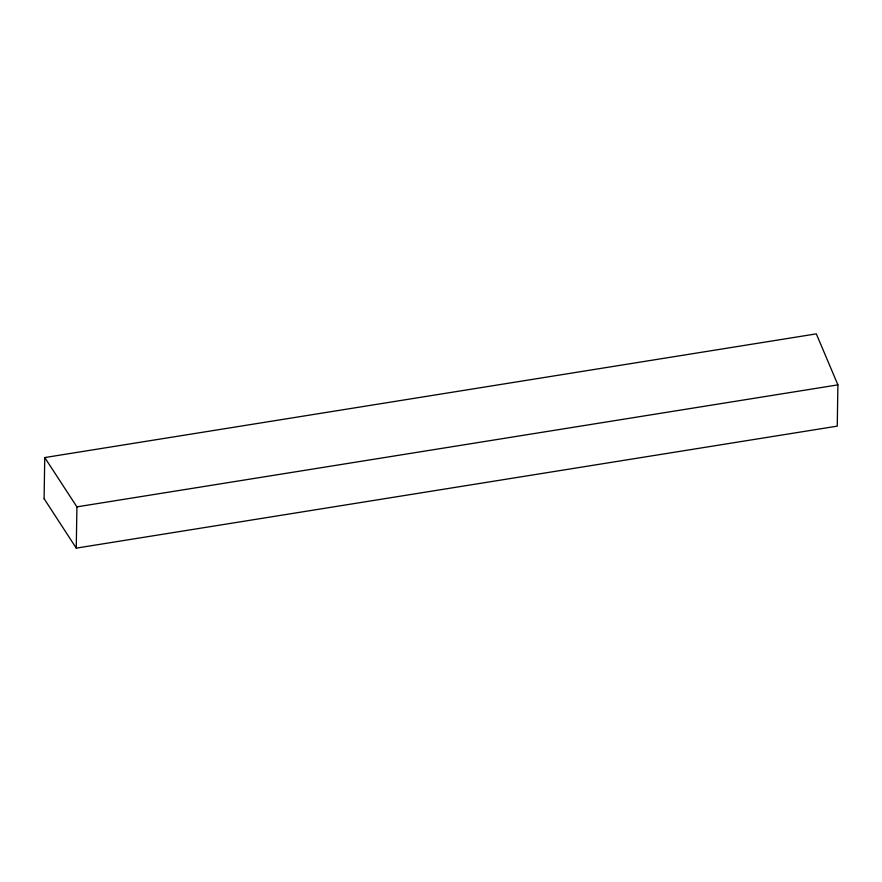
<?xml version="1.0" encoding="UTF-8"?>
<svg xmlns="http://www.w3.org/2000/svg" width="882" height="882" viewBox="0 0 882 882"><rect width="100%" height="100%" fill="white"/><g stroke="black" fill="none" stroke-linecap="round" stroke-linejoin="round"><path stroke-width="1.32" d="M44.1 498.826L44.75 457.56L816.324 333.87L837.9 384.872L837.25 426.138L76.26 548.13L44.188 498.815M76.26 548.13L76.91 506.863L44.75 457.56M76.91 506.863L837.9 384.872"/></g></svg>
